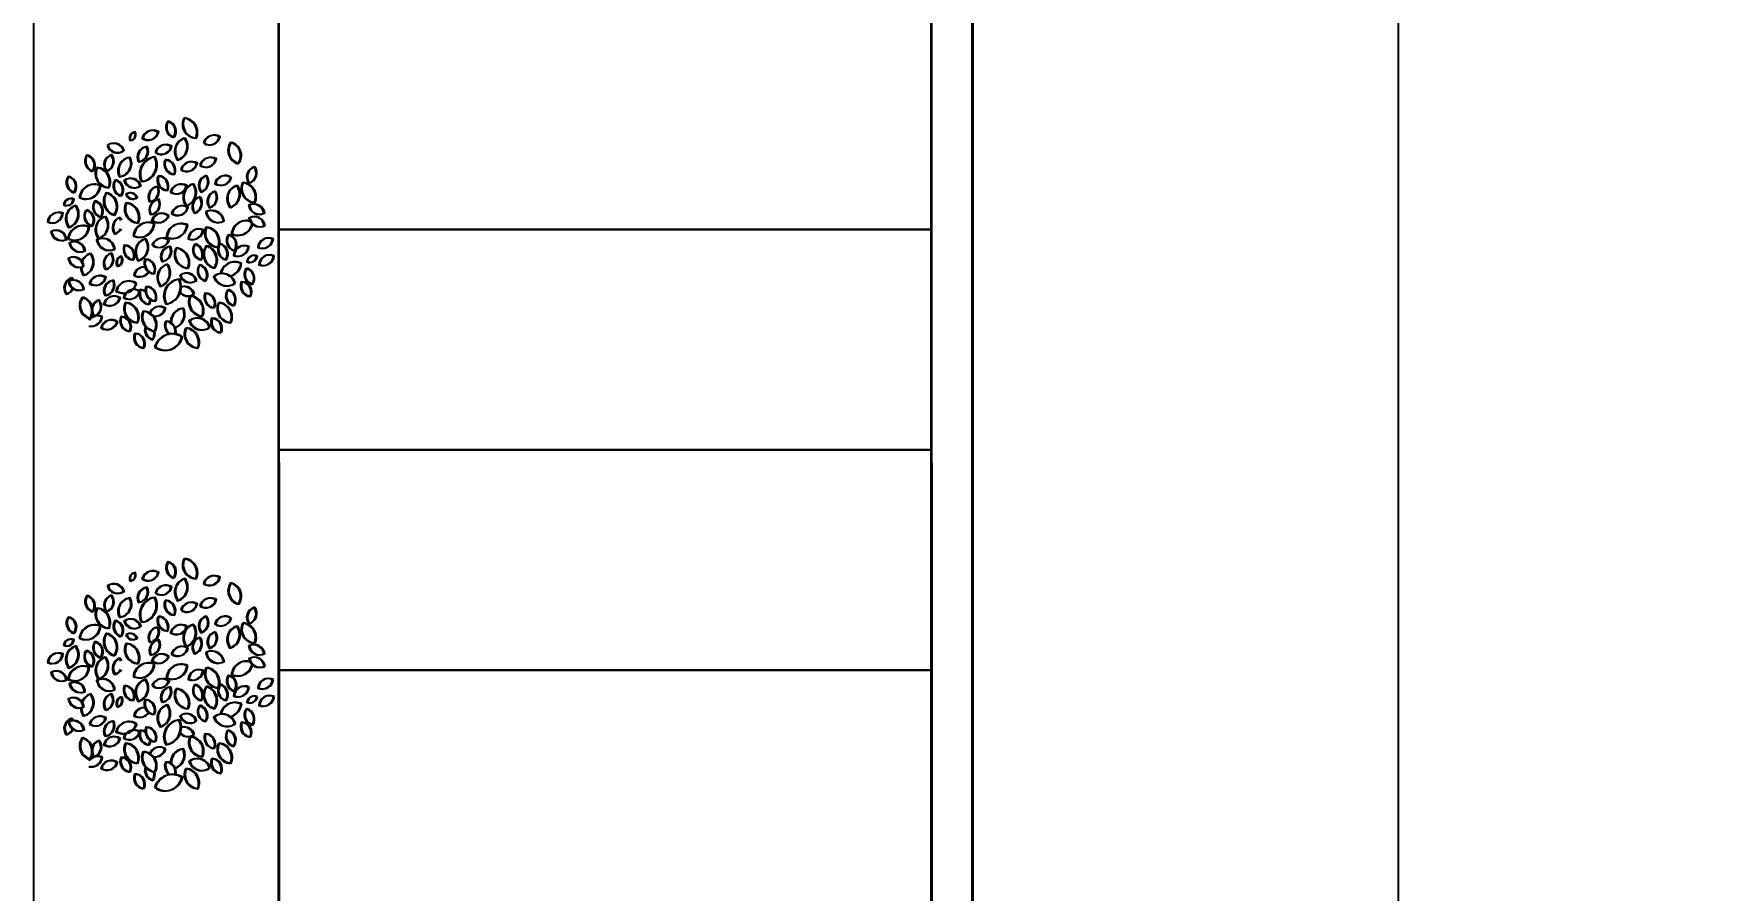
# Model space of a CAD drawing. Header units: inches. Extents: x -173 to 14008, y -3334 to 10368.
# Drawn here: x 6237.5 to 6443.3, y 7533.4 to 7638.4 of the extents above; entities that cross this region are included whole.
import ezdxf

# ---------------------------------------------------------------- set-up
doc = ezdxf.new("R2010")
doc.units = ezdxf.units.IN
doc.header["$MEASUREMENT"] = 0
doc.layers.add('ARREDAMENTO', color=8, linetype='Continuous', lineweight=18)
doc.layers.add('QUOTE', color=6, linetype='Continuous', lineweight=9)
doc.styles.get("Standard").update_dxf_attribs({"font": 'Arial.ttf'})
doc.dimstyles.get("Standard").update_dxf_attribs({"dimtxt": 15, "dimasz": 10, "dimexe": 10, "dimexo": 10, "dimgap": 5, "dimtad": 2, "dimtih": 1, "dimtoh": 1, "dimdec": 0, "dimzin": 0, "dimdsep": 46, "dimtxsty": 'Standard', "dimblk": 'OBLIQUE', "dimblk1": 'OBLIQUE', "dimblk2": 'OBLIQUE', "dimcen": 0.09, "dimdle": 10, "dimadec": 0, "dimazin": 0, "dimtfac": 1, "dimtdec": 0, "dimtofl": 0, "dimtmove": 0, "dimatfit": 3, "dimldrblk": 'OBLIQUE', "dimfxl": 1, "dimtolj": 1, "dimtzin": 0, "dimarcsym": 0})

# ---------------------------------------------------------------- blocks, each defined once
blk = doc.blocks.new('_Oblique')
at = {"color": 0, "linetype": 'ByBlock', "lineweight": -2}
blk.add_line((-0.5, -0.5), (0.5, 0.5), dxfattribs=at)
blk = doc.blocks.new('*D24')
at = {"layer": 'Defpoints', "color": 0, "transparency": 16777216}
for p in [(6352.59, 7695.42), (6352.66, 7317.42), (6404.75, 7317.42)]:
    blk.add_point(p, dxfattribs=at)
at = {"layer": 'QUOTE', "color": 0, "lineweight": -2, "transparency": 16777216}
for p, q in [((6404.75, 7705.42), (6404.75, 7307.42)), ((6362.59, 7695.42), (6414.75, 7695.42)), ((6362.66, 7317.42), (6414.75, 7317.42))]:
    blk.add_line(p, q, dxfattribs=at)
at = {"layer": 'QUOTE', "color": 0, "lineweight": -2, "transparency": 16777216, "xscale": 10, "yscale": 10, "zscale": 10}
for p, rotation in [((6404.75, 7695.42), 90), ((6404.75, 7317.42), 270)]:
    blk.add_blockref('_Oblique', p, dxfattribs=dict(at, rotation=rotation))
at = {"layer": 'QUOTE', "color": 0, "transparency": 16777216, "insert": (6426.22, 7506.42), "char_height": 15, "attachment_point": 5}
blk.add_mtext('\\A1;378', dxfattribs=at)

msp = doc.modelspace()

# ---------------------------------------------------------------- linework, layer by layer
for p, q in [((6237.5, 7695.38), (6237.5, 7317.38)), ((6267.5, 7317.38), (6267.5, 7695.38)), ((6267.66, 7317.41), (6267.59, 7695.41)), ((6352.5, 7695.38), (6352.5, 7317.38)), ((6352.59, 7695.42), (6352.66, 7317.42)), ((6347.5, 7317.38), (6347.5, 7681.38)), ((6347.66, 7317.42), (6347.6, 7681.42)), ((6347.5, 7614.38), (6347.5, 7641.38)), ((6347.61, 7614.42), (6347.6, 7641.42)), ((6347.5, 7614.38), (6267.5, 7614.38)), ((6347.61, 7614.42), (6267.61, 7614.41)), ((6347.5, 7587.38), (6347.5, 7614.38)), ((6347.61, 7587.42), (6347.61, 7614.42)), ((6347.5, 7587.38), (6267.5, 7587.38)), ((6347.61, 7587.42), (6267.61, 7587.41)), ((6347.5, 7560.38), (6347.5, 7587.38)), ((6347.62, 7560.42), (6347.61, 7587.42)), ((6347.5, 7560.38), (6267.5, 7560.38)), ((6347.62, 7560.42), (6267.62, 7560.41)), ((6347.5, 7533.38), (6347.5, 7560.38)), ((6347.62, 7533.42), (6347.62, 7560.42))]:
    msp.add_line(p, q)
at = {"layer": 'ARREDAMENTO', "linetype": 'ByBlock', "lineweight": -3}
for points in [[(6254.63, 7625.7, 0.535384), (6253.92, 7627.68, 0.500203)], [(6254.73, 7625.73, 0.535384), (6254.03, 7627.7, 0.500203)], [(6255.91, 7628.07, 0.535384), (6257.37, 7625.62, 0.500203)], [(6256.01, 7628.1, 0.535384), (6257.47, 7625.64, 0.500203)], [(6249.31, 7625.32, 0.535384), (6249.86, 7626.36, 0.500203)], [(6249.41, 7625.35, 0.535384), (6249.96, 7626.38, 0.500203)], [(6250.78, 7625.6, 0.535384), (6252.74, 7626.37, 0.500203)], [(6250.89, 7625.63, 0.535384), (6252.84, 7626.39, 0.500203)], [(6255.97, 7625.62, 0.535384), (6255.16, 7622.93, 0.500203)], [(6256.08, 7625.64, 0.535384), (6255.26, 7622.95, 0.500203)], [(6258.31, 7625.01, 0.535384), (6260.26, 7625.78, 0.500203)], [(6258.41, 7625.04, 0.535384), (6260.37, 7625.8, 0.500203)], [(6244.7, 7621.55, 0.535384), (6244, 7623.52, 0.500203)], [(6244.81, 7621.57, 0.535384), (6244.1, 7623.55, 0.500203)], [(6246.37, 7621.56, 0.535384), (6246.98, 7623.57, 0.500203)], [(6246.47, 7621.59, 0.535384), (6247.08, 7623.59, 0.500203)], [(6246.52, 7624.74, 0.535384), (6248.51, 7624.09, 0.500203)], [(6246.62, 7624.76, 0.535384), (6248.62, 7624.12, 0.500203)], [(6250.33, 7622.72, 0.535384), (6251.32, 7624.57, 0.500203)], [(6250.44, 7622.74, 0.535384), (6251.42, 7624.59, 0.500203)], [(6250.79, 7620.31, 0.535384), (6252.4, 7623.34, 0.500203)], [(6252.39, 7623.85, 0.535384), (6254.34, 7624.61, 0.500203)], [(6252.49, 7623.87, 0.535384), (6254.45, 7624.64, 0.500203)], [(6262.54, 7622.49, 0.535384), (6261.61, 7625.09, 0.500203)], [(6262.64, 7622.51, 0.535384), (6261.72, 7625.11, 0.500203)], [(6245.22, 7622.01, 0.535384), (6246.68, 7619.55, 0.500203)], [(6245.32, 7622.03, 0.535384), (6246.78, 7619.57, 0.500203)], [(6247.98, 7620.9, 0.535384), (6249.22, 7623.25, 0.500203)], [(6248.09, 7620.92, 0.535384), (6249.33, 7623.27, 0.500203)], [(6250.68, 7620.29, 0.535384), (6252.29, 7623.32, 0.500203)], [(6253.62, 7622.96, 0.535384), (6254.72, 7621.17, 0.500203)], [(6253.72, 7622.99, 0.535384), (6254.82, 7621.2, 0.500203)], [(6255.53, 7621.76, 0.535384), (6257.48, 7622.52, 0.500203)], [(6255.63, 7621.78, 0.535384), (6257.58, 7622.55, 0.500203)], [(6257.86, 7622.28, 0.535384), (6259.81, 7623.04, 0.500203)], [(6257.97, 7622.3, 0.535384), (6259.92, 7623.07, 0.500203)], [(6264.53, 7622.1, 0.535384), (6263.88, 7620.1, 0.500203)], [(6264.63, 7622.12, 0.535384), (6263.98, 7620.13, 0.500203)], [(6242.42, 7618.93, 0.535384), (6241.72, 7620.91, 0.500203)], [(6242.53, 7618.95, 0.535384), (6241.83, 7620.93, 0.500203)], [(6243.09, 7618.34, 0.535384), (6245.64, 7619.8, 0.500203)], [(6243.2, 7618.36, 0.535384), (6245.74, 7619.82, 0.500203)], [(6248.17, 7618.51, 0.535384), (6247.47, 7620.49, 0.500203)], [(6248.28, 7618.54, 0.535384), (6247.57, 7620.51, 0.500203)], [(6248.58, 7620.43, 0.535384), (6250.58, 7619.79, 0.500203)], [(6248.69, 7620.46, 0.535384), (6250.68, 7619.81, 0.500203)], [(6251.67, 7617.83, 0.535384), (6252.65, 7619.68, 0.500203)], [(6251.77, 7617.85, 0.535384), (6252.76, 7619.7, 0.500203)], [(6252.76, 7621, 0.535384), (6253.86, 7619.21, 0.500203)], [(6252.87, 7621.02, 0.535384), (6253.96, 7619.23, 0.500203)], [(6254.26, 7619.01, 0.535384), (6256.21, 7619.77, 0.500203)], [(6254.36, 7619.03, 0.535384), (6256.32, 7619.8, 0.500203)], [(6257.01, 7620, 0.535384), (6256.2, 7617.31, 0.500203)], [(6257.12, 7620.03, 0.535384), (6256.3, 7617.34, 0.500203)], [(6258.61, 7621.02, 0.535384), (6258, 7619.01, 0.500203)], [(6258.72, 7621.04, 0.535384), (6258.11, 7619.04, 0.500203)], [(6261.66, 7620.78, 0.535384), (6259.7, 7620.04, 0.500203)], [(6261.77, 7620.8, 0.535384), (6259.8, 7620.07, 0.500203)], [(6262.39, 7619.81, 0.535384), (6261.57, 7617.12, 0.500203)], [(6262.49, 7619.83, 0.535384), (6261.68, 7617.14, 0.500203)], [(6263.1, 7620.17, 0.535384), (6264.55, 7617.72, 0.500203)], [(6263.2, 7620.2, 0.535384), (6264.66, 7617.74, 0.500203)], [(6241.16, 7617.45, 0.535384), (6242.36, 7618.13, 0.500203)], [(6241.26, 7617.47, 0.535384), (6242.47, 7618.16, 0.500203)], [(6242.62, 7617.35, 0.535384), (6241.8, 7614.67, 0.500203)], [(6242.72, 7617.38, 0.535384), (6241.91, 7614.69, 0.500203)], [(6245.67, 7615.93, 0.535384), (6244.97, 7617.9, 0.500203)], [(6245.78, 7615.95, 0.535384), (6245.07, 7617.93, 0.500203)], [(6247.34, 7616.18, 0.535384), (6246.37, 7618.91, 0.500203)], [(6247.45, 7616.2, 0.535384), (6246.48, 7618.93, 0.500203)], [(6248.81, 7617.68, 0.535384), (6250.27, 7615.22, 0.500203)], [(6248.92, 7617.7, 0.535384), (6250.37, 7615.24, 0.500203)], [(6248.8, 7618.75, 0.535384), (6250.11, 7618.33, 0.500203)], [(6248.91, 7618.77, 0.535384), (6250.22, 7618.35, 0.500203)], [(6251.79, 7616.25, 0.535384), (6252.77, 7618.1, 0.500203)], [(6251.89, 7616.28, 0.535384), (6252.88, 7618.13, 0.500203)], [(6254.38, 7616.37, 0.535384), (6256.35, 7617.11, 0.500203)], [(6254.49, 7616.4, 0.535384), (6256.45, 7617.13, 0.500203)], [(6257.82, 7618.41, 0.535384), (6257.21, 7616.41, 0.500203)], [(6257.92, 7618.44, 0.535384), (6257.31, 7616.43, 0.500203)], [(6259.69, 7619.09, 0.535384), (6259.04, 7617.09, 0.500203)], [(6259.79, 7619.11, 0.535384), (6259.15, 7617.12, 0.500203)], [(6263.86, 7617.39, 0.535384), (6265.73, 7616.44, 0.500203)], [(6263.97, 7617.41, 0.535384), (6265.84, 7616.46, 0.500203)], [(6239.19, 7615.35, 0.535384), (6241.01, 7616.39, 0.500203)], [(6239.3, 7615.37, 0.535384), (6241.12, 7616.41, 0.500203)], [(6243.91, 7616.8, 0.535384), (6244.65, 7614.84, 0.500203)], [(6244.02, 7616.82, 0.535384), (6244.76, 7614.86, 0.500203)], [(6246.25, 7616, 0.535384), (6245.43, 7613.31, 0.500203)], [(6246.35, 7616.02, 0.535384), (6245.54, 7613.33, 0.500203)], [(6249.7, 7613.64, 0.535384), (6252.22, 7615.15, 0.500203)], [(6249.81, 7613.66, 0.535384), (6252.33, 7615.17, 0.500203)], [(6253.99, 7616.07, 0.535384), (6251.96, 7615.53, 0.500203)], [(6254.1, 7616.1, 0.535384), (6252.07, 7615.55, 0.500203)], [(6256.29, 7614.96, 0.535384), (6253.76, 7613.45, 0.500203)], [(6256.39, 7614.98, 0.535384), (6253.87, 7613.47, 0.500203)], [(6258.6, 7616.6, 0.535384), (6260.77, 7615.44, 0.500203)], [(6258.71, 7616.62, 0.535384), (6260.87, 7615.47, 0.500203)], [(6265.76, 7614.88, 0.535384), (6263.89, 7615.83, 0.500203)], [(6265.87, 7614.9, 0.535384), (6264, 7615.85, 0.500203)], [(6241.47, 7613.2, 0.535384), (6239.6, 7614.15, 0.500203)], [(6241.58, 7613.22, 0.535384), (6239.71, 7614.17, 0.500203)], [(6241.69, 7613.29, 0.535384), (6244.24, 7614.74, 0.500203)], [(6241.8, 7613.31, 0.535384), (6244.35, 7614.77, 0.500203)], [(6247.38, 7612, 0.535384), (6245.22, 7613.15, 0.500203)], [(6247.49, 7612.02, 0.535384), (6245.33, 7613.17, 0.500203)], [(6251.15, 7613.28, 0.535384), (6250.33, 7610.59, 0.500203)], [(6251.25, 7613.3, 0.535384), (6250.44, 7610.61, 0.500203)], [(6252, 7612.52, 0.535384), (6254.02, 7613.07, 0.500203)], [(6252.1, 7612.55, 0.535384), (6254.13, 7613.09, 0.500203)], [(6258.23, 7614.35, 0.535384), (6256.43, 7613.28, 0.500203)], [(6258.34, 7614.38, 0.535384), (6256.54, 7613.3, 0.500203)], [(6258.62, 7614.7, 0.535384), (6260.08, 7612.24, 0.500203)], [(6258.73, 7614.72, 0.535384), (6260.19, 7612.26, 0.500203)], [(6262.08, 7611.8, 0.535384), (6261.33, 7613.76, 0.500203)], [(6262.18, 7611.82, 0.535384), (6261.44, 7613.78, 0.500203)], [(6266.79, 7613.25, 0.535384), (6264.97, 7612.21, 0.500203)], [(6266.9, 7613.27, 0.535384), (6265.08, 7612.23, 0.500203)], [(6243.57, 7609.9, 0.535384), (6241.72, 7610.88, 0.500203)], [(6243.68, 7609.92, 0.535384), (6241.83, 7610.91, 0.500203)], [(6243.74, 7611.8, 0.535384), (6241.87, 7612.75, 0.500203)], [(6243.85, 7611.82, 0.535384), (6241.98, 7612.78, 0.500203)], [(6246.3, 7609.51, 0.535384), (6246.95, 7611.5, 0.500203)], [(6246.41, 7609.53, 0.535384), (6247.05, 7611.53, 0.500203)], [(6247.76, 7609.89, 0.535384), (6248.16, 7611.12, 0.500203)], [(6247.87, 7609.92, 0.535384), (6248.27, 7611.15, 0.500203)], [(6249.67, 7610.69, 0.535384), (6248.6, 7612.5, 0.500203)], [(6249.77, 7610.72, 0.535384), (6248.7, 7612.52, 0.500203)], [(6254.2, 7612.34, 0.535384), (6253.22, 7610.49, 0.500203)], [(6254.31, 7612.36, 0.535384), (6253.32, 7610.51, 0.500203)], [(6254.92, 7612.13, 0.535384), (6256.38, 7609.68, 0.500203)], [(6255.03, 7612.16, 0.535384), (6256.49, 7609.7, 0.500203)], [(6257.23, 7612.65, 0.535384), (6257.97, 7610.69, 0.500203)], [(6257.33, 7612.68, 0.535384), (6258.08, 7610.71, 0.500203)], [(6258.65, 7612.41, 0.535384), (6259.62, 7609.69, 0.500203)], [(6258.75, 7612.44, 0.535384), (6259.72, 7609.71, 0.500203)], [(6260.32, 7612.67, 0.535384), (6261.02, 7610.69, 0.500203)], [(6260.42, 7612.69, 0.535384), (6261.13, 7610.71, 0.500203)], [(6263.81, 7612.31, 0.535384), (6262.01, 7611.24, 0.500203)], [(6263.92, 7612.34, 0.535384), (6262.12, 7611.26, 0.500203)], [(6264.83, 7611.15, 0.535384), (6263.63, 7610.46, 0.500203)], [(6264.94, 7611.17, 0.535384), (6263.73, 7610.49, 0.500203)], [(6266.89, 7611.17, 0.535384), (6265.09, 7610.09, 0.500203)], [(6267, 7611.19, 0.535384), (6265.2, 7610.12, 0.500203)], [(6252.22, 7608.98, 0.535384), (6251.15, 7610.78, 0.500203)], [(6252.32, 7609, 0.535384), (6251.25, 7610.81, 0.500203)], [(6253.84, 7610.15, 0.535384), (6253.02, 7607.46, 0.500203)], [(6253.94, 7610.17, 0.535384), (6253.13, 7607.48, 0.500203)], [(6257.4, 7608.16, 0.535384), (6255.41, 7608.8, 0.500203)], [(6257.51, 7608.19, 0.535384), (6255.51, 7608.83, 0.500203)], [(6257.82, 7610.08, 0.535384), (6258.52, 7608.11, 0.500203)], [(6257.92, 7610.11, 0.535384), (6258.63, 7608.13, 0.500203)], [(6262.15, 7607.82, 0.535384), (6259.54, 7608.66, 0.500203)], [(6262.25, 7607.85, 0.535384), (6259.65, 7608.68, 0.500203)], [(6263.56, 7609.66, 0.535384), (6264.27, 7607.69, 0.500203)], [(6263.67, 7609.69, 0.535384), (6264.37, 7607.71, 0.500203)], [(6241.77, 7608.09, 0.535384), (6243.62, 7607.1, 0.500203)], [(6241.87, 7608.11, 0.535384), (6243.72, 7607.13, 0.500203)], [(6244.33, 7607.81, 0.535384), (6246.29, 7608.55, 0.500203)], [(6244.43, 7607.84, 0.535384), (6246.4, 7608.57, 0.500203)], [(6247.22, 7608.17, 0.535384), (6246.24, 7606.32, 0.500203)], [(6247.33, 7608.2, 0.535384), (6246.35, 7606.34, 0.500203)], [(6250.04, 7607.8, 0.535384), (6247.59, 7606.88, 0.500203)], [(6250.15, 7607.82, 0.535384), (6247.7, 7606.9, 0.500203)], [(6250.46, 7606.84, 0.535384), (6248.51, 7606.07, 0.500203)], [(6250.57, 7606.86, 0.535384), (6248.62, 7606.1, 0.500203)], [(6252.37, 7605.63, 0.535384), (6251.27, 7607.42, 0.500203)], [(6252.47, 7605.66, 0.535384), (6251.38, 7607.44, 0.500203)], [(6255.3, 7608.31, 0.535384), (6253.69, 7605.28, 0.500203)], [(6255.41, 7608.33, 0.535384), (6253.8, 7605.3, 0.500203)], [(6261.28, 7607.05, 0.535384), (6261.99, 7605.07, 0.500203)], [(6261.39, 7607.07, 0.535384), (6262.1, 7605.1, 0.500203)], [(6264.02, 7606.2, 0.535384), (6262.95, 7608.01, 0.500203)], [(6264.13, 7606.23, 0.535384), (6263.06, 7608.03, 0.500203)], [(6243.45, 7606.11, 0.535384), (6244.37, 7603.5, 0.500203)], [(6243.56, 7606.13, 0.535384), (6244.48, 7603.53, 0.500203)], [(6244.84, 7603.76, 0.535384), (6245.45, 7605.77, 0.500203)], [(6244.95, 7603.78, 0.535384), (6245.55, 7605.79, 0.500203)], [(6248.04, 7606.01, 0.535384), (6246.08, 7605.28, 0.500203)], [(6248.15, 7606.04, 0.535384), (6246.19, 7605.3, 0.500203)], [(6248.73, 7605.46, 0.535384), (6250.19, 7603, 0.500203)], [(6248.84, 7605.48, 0.535384), (6250.29, 7603.03, 0.500203)], [(6256.67, 7606.26, 0.535384), (6258.13, 7603.8, 0.500203)], [(6256.78, 7606.29, 0.535384), (6258.24, 7603.83, 0.500203)], [(6259.58, 7604.81, 0.535384), (6258.51, 7606.61, 0.500203)], [(6259.68, 7604.83, 0.535384), (6258.61, 7606.63, 0.500203)], [(6260.15, 7605.45, 0.535384), (6261.61, 7603, 0.500203)], [(6260.26, 7605.48, 0.535384), (6261.72, 7603.02, 0.500203)], [(6247.7, 7603.09, 0.535384), (6245.74, 7602.36, 0.500203)], [(6247.81, 7603.12, 0.535384), (6245.85, 7602.38, 0.500203)], [(6249.25, 7601.92, 0.535384), (6248.18, 7603.73, 0.500203)], [(6249.36, 7601.95, 0.535384), (6248.29, 7603.75, 0.500203)], [(6252.34, 7601.94, 0.535384), (6250.88, 7604.39, 0.500203)], [(6252.45, 7601.96, 0.535384), (6250.99, 7604.42, 0.500203)], [(6259.04, 7602.41, 0.535384), (6256.53, 7603.22, 0.500203)], [(6259.15, 7602.44, 0.535384), (6256.64, 7603.25, 0.500203)], [(6260.39, 7601.75, 0.535384), (6259.32, 7603.55, 0.500203)], [(6260.5, 7601.77, 0.535384), (6259.43, 7603.58, 0.500203)], [(6250.95, 7599.88, 0.535384), (6249.88, 7601.68, 0.500203)], [(6251.06, 7599.9, 0.535384), (6249.99, 7601.7, 0.500203)], [(6252.33, 7600.02, 0.535384), (6255.66, 7601.27, 0.500203)], [(6252.44, 7600.04, 0.535384), (6255.77, 7601.29, 0.500203)], [(6256.13, 7602.34, 0.535384), (6257.59, 7599.89, 0.500203)], [(6256.24, 7602.37, 0.535384), (6257.69, 7599.91, 0.500203)], [(6255.91, 7574.07, 0.535384), (6257.37, 7571.62, 0.500203)], [(6256.02, 7574.1, 0.535384), (6257.48, 7571.64, 0.500203)], [(6249.31, 7571.32, 0.535384), (6249.86, 7572.36, 0.500203)], [(6249.42, 7571.35, 0.535384), (6249.97, 7572.38, 0.500203)], [(6250.78, 7571.6, 0.535384), (6252.74, 7572.37, 0.500203)], [(6250.9, 7571.63, 0.535384), (6252.85, 7572.39, 0.500203)], [(6254.63, 7571.7, 0.535384), (6253.92, 7573.68, 0.500203)], [(6254.74, 7571.73, 0.535384), (6254.04, 7573.7, 0.500203)], [(6258.31, 7571.01, 0.535384), (6260.26, 7571.78, 0.500203)], [(6258.42, 7571.04, 0.535384), (6260.38, 7571.8, 0.500203)], [(6246.52, 7570.74, 0.535384), (6248.51, 7570.09, 0.500203)], [(6246.63, 7570.76, 0.535384), (6248.63, 7570.12, 0.500203)], [(6250.33, 7568.72, 0.535384), (6251.32, 7570.57, 0.500203)], [(6250.45, 7568.74, 0.535384), (6251.43, 7570.59, 0.500203)], [(6252.39, 7569.85, 0.535384), (6254.34, 7570.61, 0.500203)], [(6252.5, 7569.87, 0.535384), (6254.46, 7570.64, 0.500203)], [(6255.97, 7571.62, 0.535384), (6255.16, 7568.93, 0.500203)], [(6256.09, 7571.64, 0.535384), (6255.27, 7568.95, 0.500203)], [(6262.54, 7568.49, 0.535384), (6261.61, 7571.09, 0.500203)], [(6262.65, 7568.51, 0.535384), (6261.73, 7571.11, 0.500203)], [(6244.7, 7567.55, 0.535384), (6244, 7569.52, 0.500203)], [(6244.82, 7567.57, 0.535384), (6244.11, 7569.55, 0.500203)], [(6245.22, 7568.01, 0.535384), (6246.68, 7565.55, 0.500203)], [(6245.33, 7568.03, 0.535384), (6246.79, 7565.57, 0.500203)], [(6246.37, 7567.56, 0.535384), (6246.98, 7569.57, 0.500203)], [(6246.48, 7567.59, 0.535384), (6247.09, 7569.59, 0.500203)], [(6247.98, 7566.9, 0.535384), (6249.22, 7569.25, 0.500203)], [(6248.1, 7566.92, 0.535384), (6249.34, 7569.27, 0.500203)], [(6250.68, 7566.29, 0.535384), (6252.29, 7569.32, 0.500203)], [(6250.8, 7566.31, 0.535384), (6252.41, 7569.34, 0.500203)], [(6253.62, 7568.96, 0.535384), (6254.72, 7567.17, 0.500203)], [(6253.73, 7568.99, 0.535384), (6254.83, 7567.2, 0.500203)], [(6255.53, 7567.76, 0.535384), (6257.48, 7568.52, 0.500203)], [(6255.64, 7567.78, 0.535384), (6257.59, 7568.55, 0.500203)], [(6257.86, 7568.28, 0.535384), (6259.81, 7569.04, 0.500203)], [(6257.98, 7568.3, 0.535384), (6259.93, 7569.07, 0.500203)], [(6264.53, 7568.1, 0.535384), (6263.88, 7566.1, 0.500203)], [(6264.64, 7568.12, 0.535384), (6263.99, 7566.13, 0.500203)], [(6242.42, 7564.93, 0.535384), (6241.72, 7566.91, 0.500203)], [(6242.54, 7564.95, 0.535384), (6241.84, 7566.93, 0.500203)], [(6243.09, 7564.34, 0.535384), (6245.64, 7565.8, 0.500203)], [(6243.2, 7564.36, 0.535384), (6245.75, 7565.82, 0.500203)], [(6248.17, 7564.51, 0.535384), (6247.47, 7566.49, 0.500203)], [(6248.29, 7564.54, 0.535384), (6247.58, 7566.51, 0.500203)], [(6248.58, 7566.43, 0.535384), (6250.58, 7565.79, 0.500203)], [(6248.7, 7566.46, 0.535384), (6250.69, 7565.81, 0.500203)], [(6252.76, 7567, 0.535384), (6253.86, 7565.21, 0.500203)], [(6252.88, 7567.02, 0.535384), (6253.97, 7565.23, 0.500203)], [(6254.26, 7565.01, 0.535384), (6256.21, 7565.77, 0.500203)], [(6254.37, 7565.03, 0.535384), (6256.33, 7565.8, 0.500203)], [(6257.01, 7566, 0.535384), (6256.2, 7563.31, 0.500203)], [(6257.13, 7566.03, 0.535384), (6256.31, 7563.34, 0.500203)], [(6258.61, 7567.02, 0.535384), (6258, 7565.01, 0.500203)], [(6258.72, 7567.04, 0.535384), (6258.12, 7565.04, 0.500203)], [(6261.66, 7566.78, 0.535384), (6259.7, 7566.04, 0.500203)], [(6261.77, 7566.8, 0.535384), (6259.81, 7566.07, 0.500203)], [(6262.39, 7565.81, 0.535384), (6261.57, 7563.12, 0.500203)], [(6262.5, 7565.83, 0.535384), (6261.69, 7563.14, 0.500203)], [(6263.1, 7566.17, 0.535384), (6264.55, 7563.72, 0.500203)], [(6263.21, 7566.2, 0.535384), (6264.67, 7563.74, 0.500203)], [(6241.16, 7563.45, 0.535384), (6242.36, 7564.13, 0.500203)], [(6241.27, 7563.47, 0.535384), (6242.48, 7564.16, 0.500203)], [(6245.67, 7561.93, 0.535384), (6244.97, 7563.9, 0.500203)], [(6245.79, 7561.95, 0.535384), (6245.08, 7563.93, 0.500203)], [(6247.34, 7562.18, 0.535384), (6246.37, 7564.91, 0.500203)], [(6247.46, 7562.2, 0.535384), (6246.48, 7564.93, 0.500203)], [(6248.81, 7563.68, 0.535384), (6250.27, 7561.22, 0.500203)], [(6248.92, 7563.7, 0.535384), (6250.38, 7561.24, 0.500203)], [(6248.8, 7564.75, 0.535384), (6250.11, 7564.33, 0.500203)], [(6248.92, 7564.77, 0.535384), (6250.23, 7564.35, 0.500203)], [(6251.67, 7563.83, 0.535384), (6252.65, 7565.68, 0.500203)], [(6251.78, 7563.85, 0.535384), (6252.77, 7565.7, 0.500203)], [(6251.79, 7562.25, 0.535384), (6252.77, 7564.1, 0.500203)], [(6251.9, 7562.28, 0.535384), (6252.89, 7564.13, 0.500203)], [(6257.82, 7564.41, 0.535384), (6257.21, 7562.41, 0.500203)], [(6257.93, 7564.44, 0.535384), (6257.32, 7562.43, 0.500203)], [(6259.69, 7565.09, 0.535384), (6259.04, 7563.09, 0.500203)], [(6259.8, 7565.11, 0.535384), (6259.16, 7563.12, 0.500203)], [(6239.19, 7561.35, 0.535384), (6241.01, 7562.39, 0.500203)], [(6239.31, 7561.37, 0.535384), (6241.13, 7562.41, 0.500203)], [(6242.62, 7563.35, 0.535384), (6241.8, 7560.67, 0.500203)], [(6242.73, 7563.38, 0.535384), (6241.92, 7560.69, 0.500203)], [(6243.91, 7562.8, 0.535384), (6244.65, 7560.84, 0.500203)], [(6244.02, 7562.82, 0.535384), (6244.77, 7560.86, 0.500203)], [(6246.25, 7562, 0.535384), (6245.43, 7559.31, 0.500203)], [(6246.36, 7562.02, 0.535384), (6245.55, 7559.33, 0.500203)], [(6253.99, 7562.07, 0.535384), (6251.96, 7561.53, 0.500203)], [(6254.1, 7562.1, 0.535384), (6252.08, 7561.55, 0.500203)], [(6254.38, 7562.37, 0.535384), (6256.35, 7563.11, 0.500203)], [(6254.5, 7562.4, 0.535384), (6256.46, 7563.13, 0.500203)], [(6258.6, 7562.6, 0.535384), (6260.77, 7561.44, 0.500203)], [(6258.72, 7562.62, 0.535384), (6260.88, 7561.47, 0.500203)], [(6263.86, 7563.39, 0.535384), (6265.73, 7562.44, 0.500203)], [(6265.76, 7560.88, 0.535384), (6263.89, 7561.83, 0.500203)], [(6263.98, 7563.41, 0.535384), (6265.84, 7562.46, 0.500203)], [(6265.87, 7560.9, 0.535384), (6264.01, 7561.85, 0.500203)], [(6241.47, 7559.2, 0.535384), (6239.6, 7560.15, 0.500203)], [(6241.59, 7559.22, 0.535384), (6239.72, 7560.17, 0.500203)], [(6241.69, 7559.29, 0.535384), (6244.24, 7560.74, 0.500203)], [(6241.81, 7559.31, 0.535384), (6244.36, 7560.77, 0.500203)], [(6249.7, 7559.64, 0.535384), (6252.22, 7561.15, 0.500203)], [(6249.82, 7559.66, 0.535384), (6252.34, 7561.17, 0.500203)], [(6256.29, 7560.96, 0.535384), (6253.76, 7559.45, 0.500203)], [(6256.4, 7560.98, 0.535384), (6253.88, 7559.47, 0.500203)], [(6258.23, 7560.35, 0.535384), (6256.43, 7559.28, 0.500203)], [(6258.35, 7560.38, 0.535384), (6256.55, 7559.3, 0.500203)], [(6258.62, 7560.7, 0.535384), (6260.08, 7558.24, 0.500203)], [(6258.74, 7560.72, 0.535384), (6260.19, 7558.26, 0.500203)], [(6262.08, 7557.8, 0.535384), (6261.33, 7559.76, 0.500203)], [(6262.19, 7557.82, 0.535384), (6261.45, 7559.78, 0.500203)], [(6243.74, 7557.8, 0.535384), (6241.87, 7558.75, 0.500203)], [(6243.86, 7557.82, 0.535384), (6241.99, 7558.78, 0.500203)], [(6247.38, 7558, 0.535384), (6245.22, 7559.15, 0.500203)], [(6247.5, 7558.02, 0.535384), (6245.33, 7559.17, 0.500203)], [(6246.3, 7555.51, 0.535384), (6246.95, 7557.5, 0.500203)], [(6246.41, 7555.53, 0.535384), (6247.06, 7557.53, 0.500203)], [(6249.67, 7556.69, 0.535384), (6248.6, 7558.5, 0.500203)], [(6249.78, 7556.72, 0.535384), (6248.71, 7558.52, 0.500203)], [(6251.15, 7559.28, 0.535384), (6250.33, 7556.59, 0.500203)], [(6251.26, 7559.3, 0.535384), (6250.45, 7556.61, 0.500203)], [(6252, 7558.52, 0.535384), (6254.02, 7559.07, 0.500203)], [(6252.11, 7558.55, 0.535384), (6254.14, 7559.09, 0.500203)], [(6254.2, 7558.34, 0.535384), (6253.22, 7556.49, 0.500203)], [(6254.32, 7558.36, 0.535384), (6253.33, 7556.51, 0.500203)], [(6254.92, 7558.13, 0.535384), (6256.38, 7555.68, 0.500203)], [(6255.04, 7558.16, 0.535384), (6256.5, 7555.7, 0.500203)], [(6257.23, 7558.65, 0.535384), (6257.97, 7556.69, 0.500203)], [(6257.34, 7558.68, 0.535384), (6258.09, 7556.71, 0.500203)], [(6258.65, 7558.41, 0.535384), (6259.62, 7555.69, 0.500203)], [(6258.76, 7558.44, 0.535384), (6259.73, 7555.71, 0.500203)], [(6260.32, 7558.67, 0.535384), (6261.02, 7556.69, 0.500203)], [(6260.43, 7558.69, 0.535384), (6261.13, 7556.71, 0.500203)], [(6263.81, 7558.31, 0.535384), (6262.01, 7557.24, 0.500203)], [(6263.93, 7558.34, 0.535384), (6262.13, 7557.26, 0.500203)], [(6266.79, 7559.25, 0.535384), (6264.97, 7558.21, 0.500203)], [(6266.91, 7559.27, 0.535384), (6265.09, 7558.23, 0.500203)], [(6243.57, 7555.9, 0.535384), (6241.72, 7556.88, 0.500203)], [(6243.69, 7555.92, 0.535384), (6241.84, 7556.91, 0.500203)], [(6247.76, 7555.89, 0.535384), (6248.16, 7557.12, 0.500203)], [(6247.88, 7555.92, 0.535384), (6248.28, 7557.15, 0.500203)], [(6252.22, 7554.98, 0.535384), (6251.15, 7556.78, 0.500203)], [(6252.33, 7555, 0.535384), (6251.26, 7556.81, 0.500203)], [(6253.84, 7556.15, 0.535384), (6253.02, 7553.46, 0.500203)], [(6253.95, 7556.17, 0.535384), (6253.14, 7553.48, 0.500203)], [(6257.82, 7556.08, 0.535384), (6258.52, 7554.11, 0.500203)], [(6257.93, 7556.11, 0.535384), (6258.63, 7554.13, 0.500203)], [(6263.56, 7555.66, 0.535384), (6264.27, 7553.69, 0.500203)], [(6263.68, 7555.69, 0.535384), (6264.38, 7553.71, 0.500203)], [(6264.83, 7557.15, 0.535384), (6263.63, 7556.46, 0.500203)], [(6264.95, 7557.17, 0.535384), (6263.74, 7556.49, 0.500203)], [(6266.89, 7557.17, 0.535384), (6265.09, 7556.09, 0.500203)], [(6267.01, 7557.19, 0.535384), (6265.21, 7556.12, 0.500203)], [(6241.77, 7554.09, 0.535384), (6243.62, 7553.1, 0.500203)], [(6241.88, 7554.11, 0.535384), (6243.73, 7553.13, 0.500203)], [(6244.33, 7553.81, 0.535384), (6246.29, 7554.55, 0.500203)], [(6244.44, 7553.84, 0.535384), (6246.41, 7554.57, 0.500203)], [(6247.22, 7554.17, 0.535384), (6246.24, 7552.32, 0.500203)], [(6247.34, 7554.2, 0.535384), (6246.36, 7552.34, 0.500203)], [(6250.04, 7553.8, 0.535384), (6247.59, 7552.88, 0.500203)], [(6250.16, 7553.82, 0.535384), (6247.71, 7552.9, 0.500203)], [(6252.37, 7551.63, 0.535384), (6251.27, 7553.42, 0.500203)], [(6252.48, 7551.66, 0.535384), (6251.39, 7553.44, 0.500203)], [(6255.3, 7554.31, 0.535384), (6253.69, 7551.28, 0.500203)], [(6255.42, 7554.33, 0.535384), (6253.81, 7551.3, 0.500203)], [(6257.4, 7554.16, 0.535384), (6255.41, 7554.8, 0.500203)], [(6257.52, 7554.19, 0.535384), (6255.52, 7554.83, 0.500203)], [(6262.15, 7553.82, 0.535384), (6259.54, 7554.66, 0.500203)], [(6262.26, 7553.85, 0.535384), (6259.66, 7554.68, 0.500203)], [(6264.02, 7552.2, 0.535384), (6262.95, 7554.01, 0.500203)], [(6264.13, 7552.23, 0.535384), (6263.06, 7554.03, 0.500203)], [(6243.45, 7552.11, 0.535384), (6244.37, 7549.5, 0.500203)], [(6243.57, 7552.13, 0.535384), (6244.49, 7549.53, 0.500203)], [(6244.84, 7549.76, 0.535384), (6245.45, 7551.77, 0.500203)], [(6244.95, 7549.78, 0.535384), (6245.56, 7551.79, 0.500203)], [(6248.04, 7552.01, 0.535384), (6246.08, 7551.28, 0.500203)], [(6248.16, 7552.04, 0.535384), (6246.19, 7551.3, 0.500203)], [(6250.46, 7552.84, 0.535384), (6248.51, 7552.07, 0.500203)], [(6248.73, 7551.46, 0.535384), (6250.19, 7549, 0.500203)], [(6250.58, 7552.86, 0.535384), (6248.63, 7552.1, 0.500203)], [(6248.85, 7551.48, 0.535384), (6250.3, 7549.03, 0.500203)], [(6256.67, 7552.26, 0.535384), (6258.13, 7549.8, 0.500203)], [(6256.79, 7552.29, 0.535384), (6258.25, 7549.83, 0.500203)], [(6259.58, 7550.81, 0.535384), (6258.51, 7552.61, 0.500203)], [(6259.69, 7550.83, 0.535384), (6258.62, 7552.63, 0.500203)], [(6260.15, 7551.45, 0.535384), (6261.61, 7549, 0.500203)], [(6260.27, 7551.48, 0.535384), (6261.73, 7549.02, 0.500203)], [(6261.28, 7553.05, 0.535384), (6261.99, 7551.07, 0.500203)], [(6261.4, 7553.07, 0.535384), (6262.1, 7551.1, 0.500203)], [(6247.7, 7549.09, 0.535384), (6245.74, 7548.36, 0.500203)], [(6247.82, 7549.12, 0.535384), (6245.86, 7548.38, 0.500203)], [(6249.25, 7547.92, 0.535384), (6248.18, 7549.73, 0.500203)], [(6249.37, 7547.95, 0.535384), (6248.3, 7549.75, 0.500203)], [(6252.34, 7547.94, 0.535384), (6250.88, 7550.39, 0.500203)], [(6252.46, 7547.96, 0.535384), (6251, 7550.42, 0.500203)], [(6259.04, 7548.41, 0.535384), (6256.53, 7549.22, 0.500203)], [(6259.16, 7548.44, 0.535384), (6256.64, 7549.25, 0.500203)], [(6260.39, 7547.75, 0.535384), (6259.32, 7549.55, 0.500203)], [(6260.51, 7547.77, 0.535384), (6259.44, 7549.58, 0.500203)], [(6250.95, 7545.88, 0.535384), (6249.88, 7547.68, 0.500203)], [(6251.07, 7545.9, 0.535384), (6250, 7547.7, 0.500203)], [(6252.33, 7546.02, 0.535384), (6255.66, 7547.27, 0.500203)], [(6252.45, 7546.04, 0.535384), (6255.78, 7547.29, 0.500203)], [(6256.13, 7548.34, 0.535384), (6257.59, 7545.89, 0.500203)], [(6256.25, 7548.37, 0.535384), (6257.7, 7545.91, 0.500203)]]:
    msp.add_lwpolyline(points, format="xyb", close=True, dxfattribs=at)
for points in [[(6248.21, 7615.54, 0.076845), (6248.02, 7615.87, 0.500203), (6247.41, 7613.87, 0.535384)], [(6248.32, 7615.56, 0.076845), (6248.12, 7615.9, 0.500203), (6247.52, 7613.89, 0.535384)], [(6264.04, 7615.41, 0.485783), (6261.75, 7613.85, 0.46813), (6264.26, 7615.12, 0.535384)], [(6264.15, 7615.44, 0.485783), (6261.85, 7613.87, 0.46813), (6264.37, 7615.14, 0.535384)], [(6247.41, 7613.87, 0.202478), (6248.16, 7614.49, 0.500203)], [(6247.52, 7613.89, 0.202478), (6248.27, 7614.52, 0.500203)], [(6243.6, 7608.79, 0.535384), (6244.42, 7611.48, 0.217069), (6243.38, 7610.46, 0.535384)], [(6243.71, 7608.81, 0.535384), (6244.52, 7611.5, 0.217069), (6243.48, 7610.48, 0.535384)], [(6243.26, 7609.8, 0.155177), (6243.6, 7608.79, 0.535384)], [(6243.37, 7609.82, 0.155177), (6243.71, 7608.81, 0.535384)], [(6251.14, 7609.81, 0.382111), (6249.77, 7608.82, 0.410997), (6251.57, 7609.23, 0.535384)], [(6251.24, 7609.83, 0.382111), (6249.88, 7608.84, 0.410997), (6251.68, 7609.26, 0.535384)], [(6262.9, 7610.25, 0.497857), (6260.38, 7609, 0.500203)], [(6263, 7610.28, 0.497857), (6260.48, 7609.03, 0.500203)], [(6261.53, 7608.7, 0.30861), (6262.9, 7610.25, 0.535384)], [(6261.64, 7608.73, 0.30861), (6263, 7610.28, 0.535384)], [(6242.27, 7608.21, 0.064212), (6242.11, 7608.49, 0.500203), (6241.46, 7606.5, 0.535384)], [(6242.38, 7608.24, 0.064212), (6242.22, 7608.51, 0.500203), (6241.57, 7606.52, 0.535384)], [(6241.46, 7606.5, 0.224005), (6242.27, 7607.2, 0.500203)], [(6241.57, 7606.52, 0.224005), (6242.38, 7607.22, 0.500203)], [(6251.18, 7606.83, 0.136045), (6250.54, 7607.04, 0.500203), (6251.61, 7605.24, 0.535384)], [(6251.29, 7606.85, 0.136045), (6250.65, 7607.06, 0.500203), (6251.72, 7605.26, 0.535384)], [(6257.12, 7606.51, 0.427879), (6255.51, 7607.36, 0.500203)], [(6257.23, 7606.53, 0.427879), (6255.61, 7607.38, 0.500203)], [(6251.61, 7605.24, 0.128884), (6251.74, 7605.86, 0.500203)], [(6253.6, 7604.75, 0.493715), (6251.69, 7604.14, 0.500203)], [(6251.72, 7605.26, 0.128884), (6251.84, 7605.89, 0.500203)], [(6253.71, 7604.77, 0.493715), (6251.8, 7604.16, 0.500203)], [(6255.39, 7606.7, 0.379729), (6257.12, 7606.51, 0.535384)], [(6255.5, 7606.72, 0.379729), (6257.23, 7606.53, 0.535384)], [(6245.83, 7603.71, 0.373165), (6244.23, 7603.31, 0.500203)], [(6244.26, 7602.59, 0.43907), (6245.83, 7603.71, 0.535384)], [(6245.94, 7603.74, 0.373165), (6244.34, 7603.33, 0.500203)], [(6244.37, 7602.62, 0.43907), (6245.94, 7603.74, 0.535384)], [(6252.08, 7603.81, 0.391787), (6253.6, 7604.75, 0.535384)], [(6252.19, 7603.83, 0.391787), (6253.71, 7604.77, 0.535384)], [(6254.82, 7601.59, 0.473768), (6253.66, 7603.16, 0.350042), (6254.12, 7601.59, 0.535384)], [(6254.93, 7601.61, 0.473768), (6253.77, 7603.18, 0.350042), (6254.23, 7601.61, 0.535384)], [(6255.78, 7604.76, 0.411154), (6254.29, 7602.96, 0.500203)], [(6255.89, 7604.78, 0.411154), (6254.4, 7602.98, 0.500203)], [(6254.76, 7602.38, 0.449067), (6255.78, 7604.76, 0.535384)], [(6254.87, 7602.41, 0.449067), (6255.89, 7604.78, 0.535384)], [(6251.18, 7602.55, 0.439965), (6252.06, 7600.91, 0.209361), (6252.24, 7601.95, 0.535384)], [(6251.29, 7602.57, 0.439965), (6252.17, 7600.94, 0.209361), (6252.35, 7601.97, 0.535384)], [(6248.21, 7561.54, 0.076845), (6248.02, 7561.87, 0.500203), (6247.41, 7559.87, 0.535384)], [(6248.33, 7561.56, 0.076845), (6248.13, 7561.9, 0.500203), (6247.53, 7559.89, 0.535384)], [(6247.41, 7559.87, 0.202478), (6248.16, 7560.49, 0.500203)], [(6247.53, 7559.89, 0.202478), (6248.28, 7560.52, 0.500203)], [(6264.04, 7561.41, 0.485783), (6261.75, 7559.85, 0.46813), (6264.26, 7561.12, 0.535384)], [(6264.15, 7561.44, 0.485783), (6261.86, 7559.87, 0.46813), (6264.38, 7561.14, 0.535384)], [(6243.72, 7554.81, 0.535384), (6244.53, 7557.5, 0.217069), (6243.49, 7556.48, 0.535384)], [(6243.26, 7555.8, 0.155177), (6243.6, 7554.79, 0.535384)], [(6243.6, 7554.79, 0.535384), (6244.42, 7557.48, 0.217069), (6243.38, 7556.46, 0.535384)], [(6243.38, 7555.82, 0.155177), (6243.72, 7554.81, 0.535384)], [(6251.14, 7555.81, 0.382111), (6249.77, 7554.82, 0.410997), (6251.57, 7555.23, 0.535384)], [(6251.25, 7555.83, 0.382111), (6249.89, 7554.84, 0.410997), (6251.69, 7555.26, 0.535384)], [(6262.9, 7556.25, 0.497857), (6260.38, 7555, 0.500203)], [(6263.01, 7556.28, 0.497857), (6260.49, 7555.03, 0.500203)], [(6261.53, 7554.7, 0.30861), (6262.9, 7556.25, 0.535384)], [(6261.65, 7554.73, 0.30861), (6263.01, 7556.28, 0.535384)], [(6242.27, 7554.21, 0.064212), (6242.11, 7554.49, 0.500203), (6241.46, 7552.5, 0.535384)], [(6242.39, 7554.24, 0.064212), (6242.22, 7554.51, 0.500203), (6241.58, 7552.52, 0.535384)], [(6257.12, 7552.51, 0.427879), (6255.51, 7553.36, 0.500203)], [(6257.24, 7552.53, 0.427879), (6255.62, 7553.38, 0.500203)], [(6241.46, 7552.5, 0.224005), (6242.27, 7553.2, 0.500203)], [(6241.58, 7552.52, 0.224005), (6242.39, 7553.22, 0.500203)], [(6251.18, 7552.83, 0.136045), (6250.54, 7553.04, 0.500203), (6251.61, 7551.24, 0.535384)], [(6251.3, 7552.85, 0.136045), (6250.66, 7553.06, 0.500203), (6251.73, 7551.26, 0.535384)], [(6251.61, 7551.24, 0.128884), (6251.74, 7551.86, 0.500203)], [(6251.73, 7551.26, 0.128884), (6251.85, 7551.89, 0.500203)], [(6255.39, 7552.7, 0.379729), (6257.12, 7552.51, 0.535384)], [(6255.51, 7552.72, 0.379729), (6257.24, 7552.53, 0.535384)], [(6245.83, 7549.71, 0.373165), (6244.23, 7549.31, 0.500203)], [(6244.26, 7548.59, 0.43907), (6245.83, 7549.71, 0.535384)], [(6245.95, 7549.74, 0.373165), (6244.35, 7549.33, 0.500203)], [(6244.37, 7548.62, 0.43907), (6245.95, 7549.74, 0.535384)], [(6253.6, 7550.75, 0.493715), (6251.69, 7550.14, 0.500203)], [(6253.71, 7550.77, 0.493715), (6251.81, 7550.16, 0.500203)], [(6252.08, 7549.81, 0.391787), (6253.6, 7550.75, 0.535384)], [(6252.2, 7549.83, 0.391787), (6253.71, 7550.77, 0.535384)], [(6255.78, 7550.76, 0.411154), (6254.29, 7548.96, 0.500203)], [(6255.9, 7550.78, 0.411154), (6254.41, 7548.98, 0.500203)], [(6254.76, 7548.38, 0.449067), (6255.78, 7550.76, 0.535384)], [(6254.88, 7548.41, 0.449067), (6255.9, 7550.78, 0.535384)], [(6251.18, 7548.55, 0.439965), (6252.06, 7546.91, 0.209361), (6252.24, 7547.95, 0.535384)], [(6251.3, 7548.57, 0.439965), (6252.18, 7546.94, 0.209361), (6252.36, 7547.97, 0.535384)], [(6254.82, 7547.59, 0.473768), (6253.66, 7549.16, 0.350042), (6254.12, 7547.59, 0.535384)], [(6254.94, 7547.61, 0.473768), (6253.78, 7549.18, 0.350042), (6254.24, 7547.61, 0.535384)]]:
    msp.add_lwpolyline(points, format="xyb", dxfattribs=at)

# ---------------------------------------------------------------- dimensions: what is measured, and where the dimension line sits
at = {"layer": 'QUOTE'}
dim = msp.add_linear_dim(base=(6404.75, 7317.42), p1=(6352.59, 7695.42), p2=(6352.66, 7317.42), angle=270, dimstyle='Standard', dxfattribs=at)
dim.commit()
dim.dimension.update_dxf_attribs({"geometry": '*D24', "text_midpoint": (6426.22, 7506.42)})

doc.saveas('drawing.dxf')
